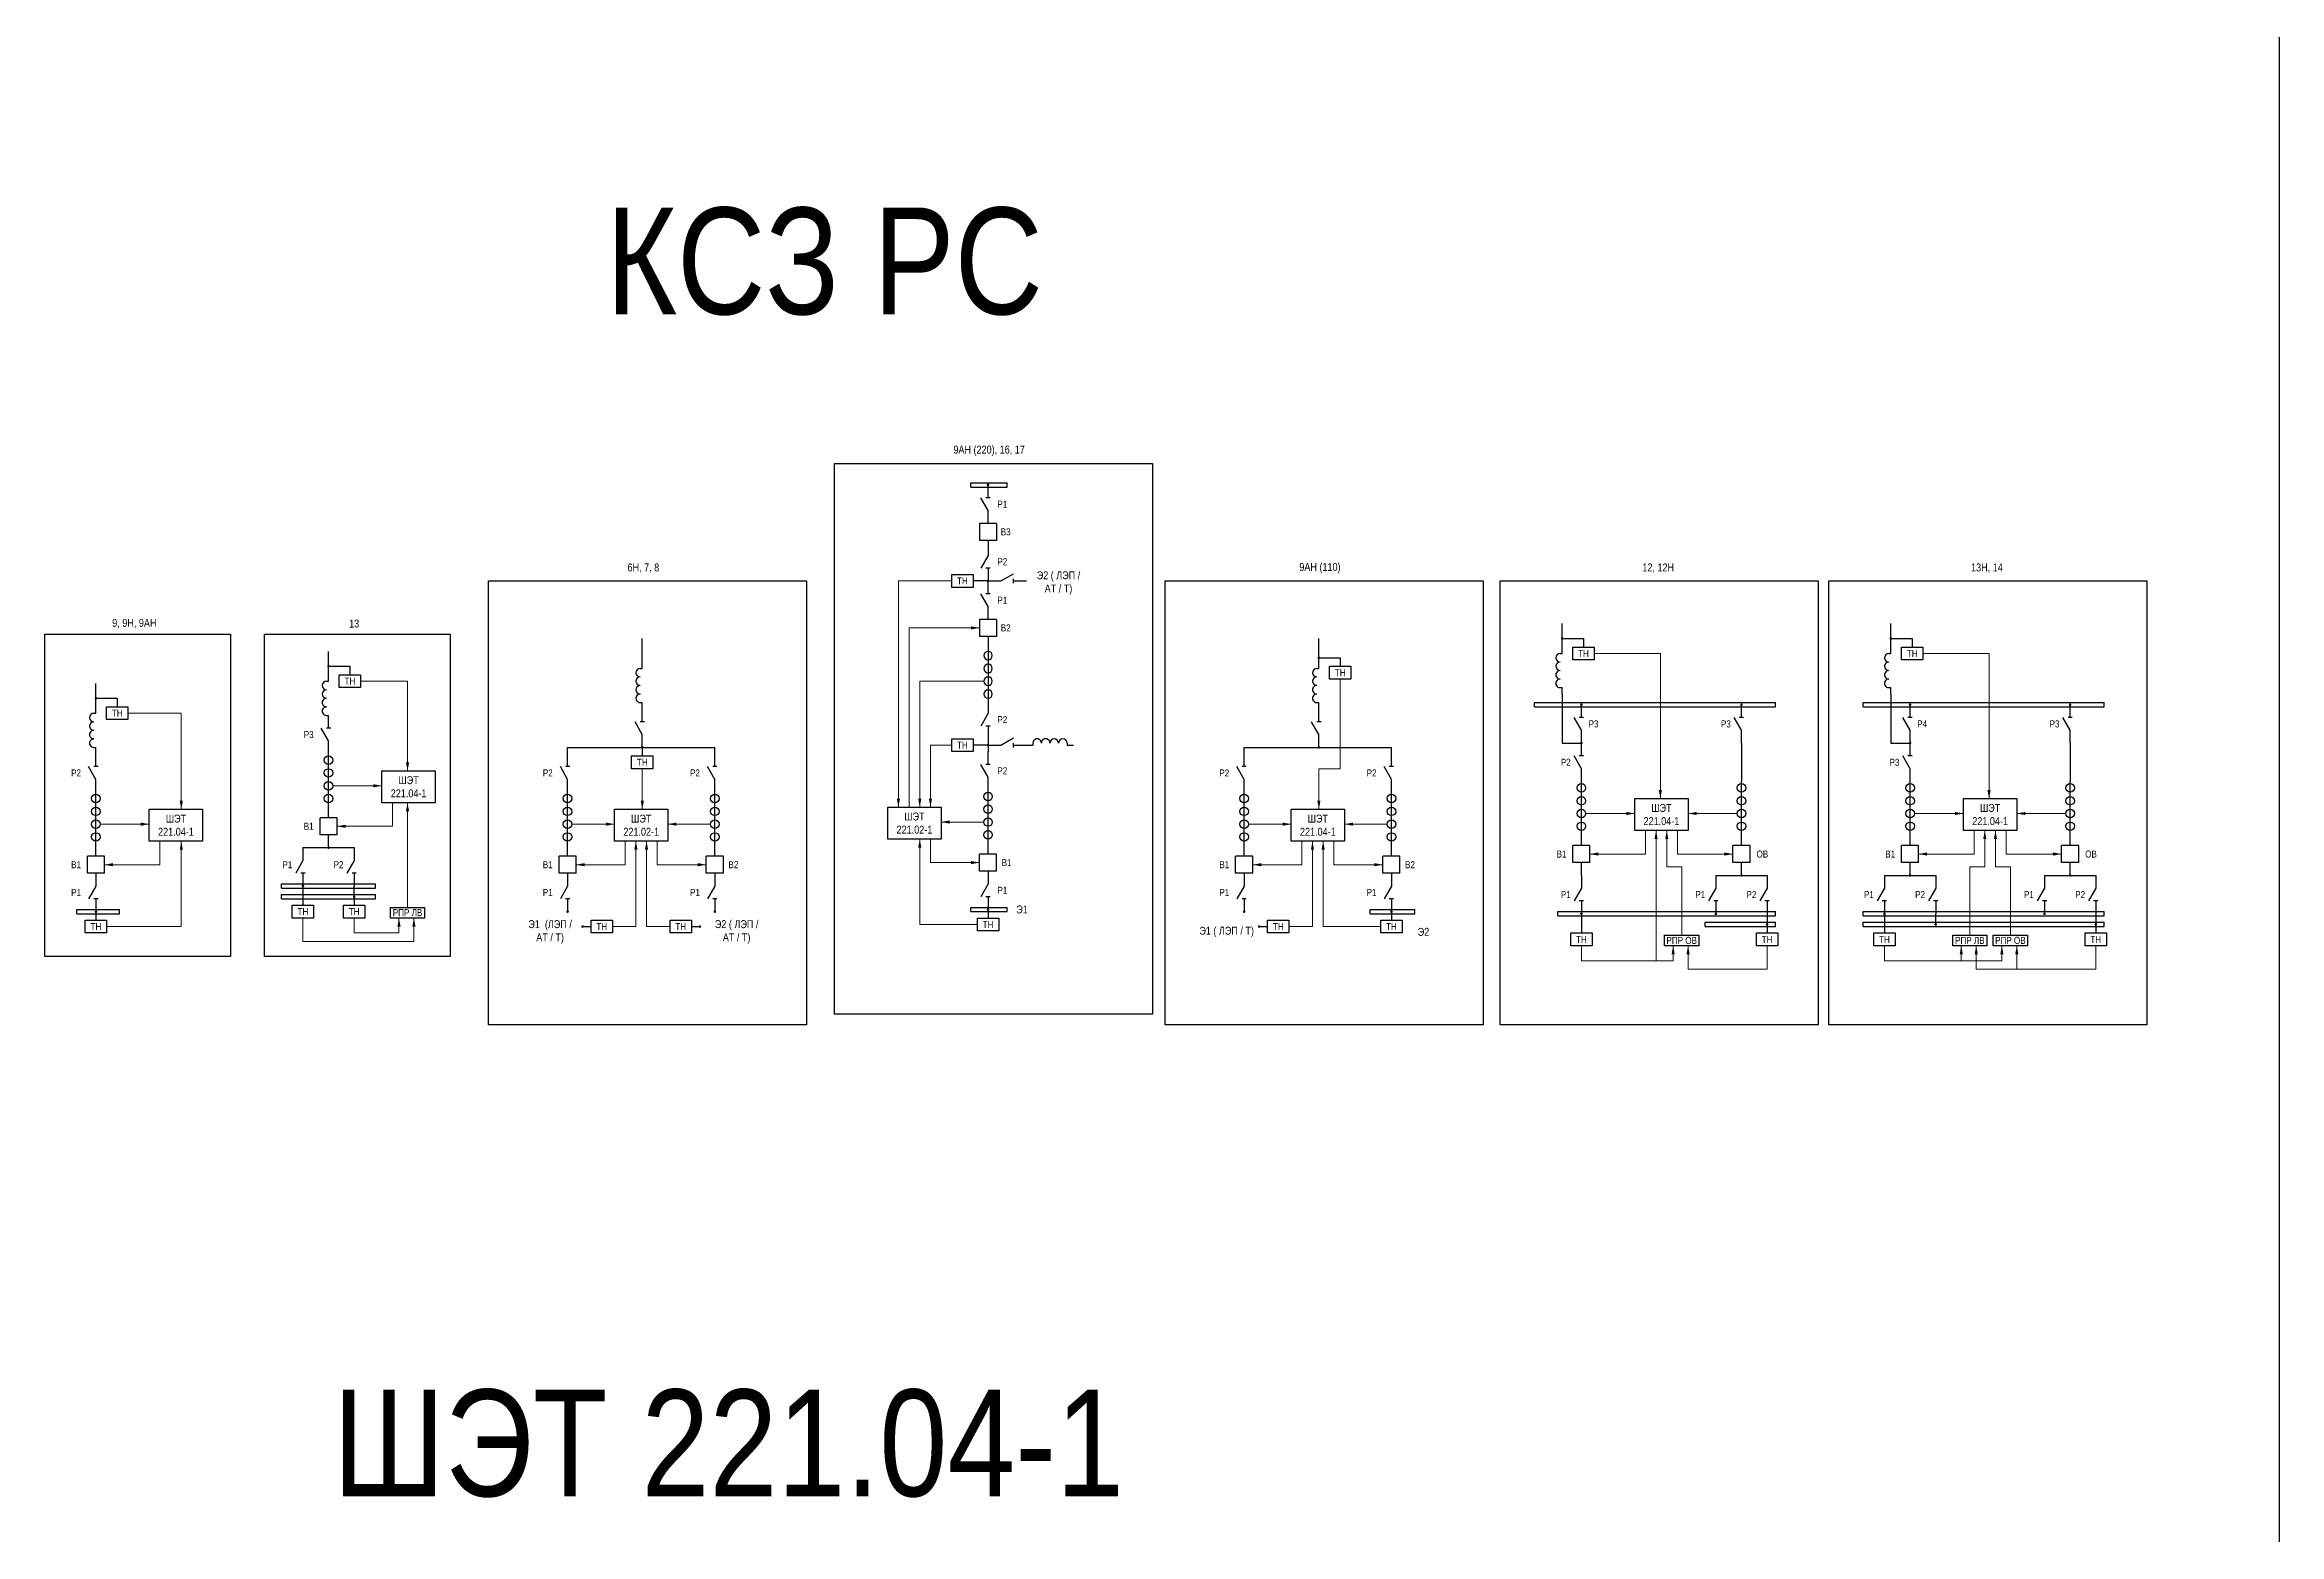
# Model space of a CAD drawing. Header units: millimetres. Extents: x -14593 to 14732, y -17400 to 5232.
# Drawn here: x 5078 to 6125, y -2642 to -1944 of the extents above; entities that cross this region are included whole.
import ezdxf
from ezdxf.enums import TextEntityAlignment as Align

# ---------------------------------------------------------------- set-up
doc = ezdxf.new("R2010")
doc.units = ezdxf.units.MM
doc.layers.add('Основная', color=7, linetype='Continuous', lineweight=30)
doc.layers.add('Тонкая', color=7, linetype='Continuous', lineweight=18)
doc.styles.add('Narrow', font='ARIALN.TTF')
doc.styles.add('Вывод', font='tahoma.ttf', dxfattribs={"height": 2.5})
doc.styles.add('Компонент', font='ARIALN.TTF', dxfattribs={"height": 3.5})

# ---------------------------------------------------------------- blocks, each defined once
blk = doc.blocks.new('*U80')
at = {"color": 0, "linetype": 'ByBlock'}
for p, q in [((0, 0), (-8, 0)), ((-8, -8), (-8, 0)), ((0, -8), (0, 0)), ((0, -8), (-8, -8))]:
    blk.add_line(p, q, dxfattribs=at)
at = {"layer": 'Основная', "style": 'Компонент'}
blk.add_attdef('ОУ', text='', height=3.5, dxfattribs=at).set_placement((-15, -3), align=Align.MIDDLE_CENTER)
blk = doc.blocks.new('*U18')
at = {"color": 0, "linetype": 'ByBlock'}
blk.add_line((0, 0), (6, 3.4), dxfattribs=at)
blk = doc.blocks.new('*U10')
at = {"color": 0}
blk.add_line((0, -1), (0, 1), dxfattribs=at)
blk = doc.blocks.new('*U79')
at = {"color": 0, "linetype": 'ByBlock'}
for p, q in [((0, 3), (0, 9)), ((0, -9), (0, -3))]:
    blk.add_line(p, q, dxfattribs=at)
at = {"color": 0, "linetype": 'ByBlock', "ltscale": 0.25, "rotation": 89.99999999999999}
for name, p in [('*U18', (0, -3)), ('*U10', (0, 3))]:
    blk.add_blockref(name, p, dxfattribs=at)
at = {"layer": 'Основная'}
for tag, height, style, p in [('ОУ', 3.5, 'Компонент', (-12, 0)), ('В1', 2.5, 'Вывод', (2, 7)), ('В2', 2.5, 'Вывод', (2, -7))]:
    blk.add_attdef(tag, text='', height=height, dxfattribs=dict(at, style=style)).set_placement(p, align=Align.MIDDLE_CENTER)
blk = doc.blocks.new('*U81')
at = {"color": 0, "linetype": 'ByBlock'}
for p, q in [((0, 9), (0, 3)), ((0, -3), (0, -9))]:
    blk.add_line(p, q, dxfattribs=at)
at = {"color": 0, "linetype": 'ByBlock', "ltscale": 0.25, "xscale": -1, "rotation": 90}
for name, p in [('*U18', (0, 3)), ('*U10', (0, -3))]:
    blk.add_blockref(name, p, dxfattribs=at)
at = {"layer": 'Основная'}
for tag, height, style, p in [('ОУ', 3.5, 'Компонент', (-12, 0)), ('В2', 2.5, 'Вывод', (2, 7)), ('В1', 2.5, 'Вывод', (2, -7))]:
    blk.add_attdef(tag, text='', height=height, dxfattribs=dict(at, style=style)).set_placement(p, align=Align.MIDDLE_CENTER)
blk = doc.blocks.new('*U82')
at = {"color": 0, "linetype": 'ByBlock'}
for p, q in [((0, 0), (20, 0)), ((0, -2), (0, 0)), ((20, -2), (20, 0)), ((0, -2), (20, -2))]:
    blk.add_line(p, q, dxfattribs=at)
at = {"layer": 'Основная', "style": 'Компонент'}
blk.add_attdef('ОШ', text='', height=3.5, dxfattribs=at).set_placement((6, 4), align=Align.MIDDLE_CENTER)
blk = doc.blocks.new('*U86')
at = {"linetype": 'ByBlock'}
blk.add_circle((0, 0), 2, dxfattribs=at)
at = {"layer": 'Основная', "color": 0, "linetype": 'ByBlock', "lineweight": -2}
blk.add_line((0, -3), (0, 3), dxfattribs=at)
at = {"layer": 'Основная', "linetype": 'ByBlock', "style": 'Компонент'}
blk.add_attdef('ОУ', text='', height=3.5, dxfattribs=at).set_placement((-6, 0), align=Align.MIDDLE_CENTER)
blk = doc.blocks.new('*U83')
at = {"ltscale": 0.25}
for p, q in [((0, 8), (1, 8)), ((0, -8), (1, -8))]:
    blk.add_line(p, q, dxfattribs=at)
for centre, major_axis, start_param, end_param in [((0, -2), (-2, 0), 4.712389, 7.853982), ((0, 6), (0, -2), 3.141593, 6.283185), ((0, 2), (0, -2), 3.141593, 6.283185), ((0, -6), (-2, 0), 4.712389, 7.853982)]:
    blk.add_ellipse(centre, major_axis=major_axis, ratio=1, start_param=start_param, end_param=end_param, dxfattribs=at)
at = {"layer": 'Основная'}
for tag, height, style, p in [('ОУ', 3.5, 'Компонент', (-6, 0)), ('В1', 2.5, 'Вывод', (5, 6)), ('В2', 2.5, 'Вывод', (5, -6))]:
    blk.add_attdef(tag, text='', height=height, dxfattribs=dict(at, style=style)).set_placement(p, align=Align.MIDDLE_CENTER)
blk = doc.blocks.new('*U163')
at = {"color": 0, "linetype": 'ByBlock'}
for p, q in [((0, 0), (44, 0)), ((0, -2), (0, 0)), ((44, -2), (44, 0)), ((0, -2), (44, -2))]:
    blk.add_line(p, q, dxfattribs=at)
at = {"layer": 'Основная', "style": 'Компонент'}
blk.add_attdef('ОШ', text='', height=3.5, dxfattribs=at).set_placement((6, 4), align=Align.MIDDLE_CENTER)
blk = doc.blocks.new('*U164')
at = {"color": 0, "linetype": 'ByBlock'}
for p, q in [((0, 0), (21, 0)), ((0, -2), (0, 0)), ((21, -2), (21, 0)), ((0, -2), (21, -2))]:
    blk.add_line(p, q, dxfattribs=at)
at = {"layer": 'Основная', "style": 'Компонент'}
blk.add_attdef('ОШ', text='', height=3.5, dxfattribs=at).set_placement((6, 4), align=Align.MIDDLE_CENTER)
blk = doc.blocks.new('*U85')
at = {"color": 0, "linetype": 'ByBlock'}
for p, q in [((0, 0), (113, 0)), ((0, -2), (0, 0)), ((113, -2), (113, 0)), ((0, -2), (113, -2))]:
    blk.add_line(p, q, dxfattribs=at)
at = {"layer": 'Основная', "style": 'Компонент'}
blk.add_attdef('ОШ', text='', height=3.5, dxfattribs=at).set_placement((6, 4), align=Align.MIDDLE_CENTER)
blk = doc.blocks.new('*U84')
at = {"color": 0, "linetype": 'ByBlock'}
for p, q in [((0, 0), (113, 0)), ((0, -2), (0, 0)), ((113, -2), (113, 0)), ((0, -2), (113, -2))]:
    blk.add_line(p, q, dxfattribs=at)
at = {"layer": 'Основная', "style": 'Компонент'}
blk.add_attdef('ОШ', text='', height=3.5, dxfattribs=at).set_placement((6, 4), align=Align.MIDDLE_CENTER)
blk = doc.blocks.new('*U166')
at = {"color": 0, "linetype": 'ByBlock'}
for p, q in [((0, 0), (102, 0)), ((0, -2), (0, 0)), ((102, -2), (102, 0)), ((0, -2), (102, -2))]:
    blk.add_line(p, q, dxfattribs=at)
at = {"layer": 'Основная', "style": 'Компонент'}
blk.add_attdef('ОШ', text='', height=3.5, dxfattribs=at).set_placement((6, 4), align=Align.MIDDLE_CENTER)
blk = doc.blocks.new('*U165')
at = {"color": 0, "linetype": 'ByBlock'}
for p, q in [((0, 0), (33, 0)), ((0, -2), (0, 0)), ((33, -2), (33, 0)), ((0, -2), (33, -2))]:
    blk.add_line(p, q, dxfattribs=at)
at = {"layer": 'Основная', "style": 'Компонент'}
blk.add_attdef('ОШ', text='', height=3.5, dxfattribs=at).set_placement((6, 4), align=Align.MIDDLE_CENTER)
blk = doc.blocks.new('*U208')
at = {"color": 0, "linetype": 'ByBlock'}
for p, q in [((0, 0), (17, 0)), ((0, -2), (0, 0)), ((17, -2), (17, 0)), ((0, -2), (17, -2))]:
    blk.add_line(p, q, dxfattribs=at)
at = {"layer": 'Основная', "style": 'Компонент'}
blk.add_attdef('ОШ', text='', height=3.5, dxfattribs=at).set_placement((6, 4), align=Align.MIDDLE_CENTER)

msp = doc.modelspace()

# ---------------------------------------------------------------- linework, layer by layer
at = {"layer": 'Основная'}
for points in [[(6125, 1546), (6125, -16118)], [(5520, -2176), (5520, -2182)], [(5520, -2195), (5513, -2195)], [(5789, -2229), (5789, -2215)], [(5943, -2229), (5943, -2215)], [(5211, -2242), (5211, -2228)], [(5358, -2236), (5358, -2222)], [(5520, -2221), (5520, -2227)], [(5675, -2236), (5675, -2222)], [(5789, -2222), (5799, -2222)], [(5799, -2222), (5799, -2226)], [(5943, -2222), (5953, -2222)], [(5953, -2222), (5953, -2226)], [(5211, -2235), (5221, -2235)], [(5221, -2235), (5221, -2239)], [(5675, -2231), (5685, -2231)], [(5685, -2231), (5685, -2235)], [(5102, -2257), (5102, -2243)], [(5102, -2250), (5112, -2250)], [(5112, -2250), (5112, -2254)], [(5789, -2248), (5789, -2245)], [(5789, -2248), (5789, -2271)], [(5943, -2248), (5943, -2245)], [(5943, -2248), (5943, -2271)], [(5358, -2255), (5358, -2252)], [(5675, -2255), (5675, -2252)], [(5520, -2269), (5520, -2275)], [(5789, -2271), (5798, -2271)], [(5873, -2271), (5873, -2289)], [(5943, -2271), (5952, -2271)], [(6027, -2271), (6027, -2289)], [(5102, -2276), (5102, -2273)], [(5323, -2276), (5323, -2273)], [(5323, -2273), (5392, -2273)], [(5358, -2273), (5358, -2277)], [(5392, -2276), (5392, -2273)], [(5520, -2272), (5513, -2272)], [(5538, -2272), (5541, -2272)], [(5557, -2272), (5560, -2272)], [(5640, -2276), (5640, -2273)], [(5640, -2273), (5709, -2273)], [(5709, -2276), (5709, -2273)], [(5211, -2306), (5211, -2300)], [(5798, -2319), (5798, -2313)], [(5873, -2319), (5873, -2313)], [(5952, -2319), (5952, -2313)], [(6027, -2319), (6027, -2313)], [(5102, -2324), (5102, -2318)], [(5199, -2320), (5223, -2320)], [(5211, -2320), (5211, -2314)], [(5323, -2324), (5323, -2318)], [(5392, -2324), (5392, -2318)], [(5520, -2323), (5520, -2317)], [(5640, -2324), (5640, -2318)], [(5709, -2324), (5709, -2318)], [(5798, -2333), (5798, -2327)], [(5861, -2333), (5885, -2333)], [(5873, -2333), (5873, -2327)], [(5940, -2333), (5964, -2333)], [(5952, -2333), (5952, -2327)], [(6015, -2333), (6039, -2333)], [(6027, -2333), (6027, -2327)], [(5199, -2338), (5199, -2347)], [(5223, -2343), (5223, -2338)], [(5223, -2343), (5223, -2347)], [(5102, -2350), (5102, -2354)], [(5520, -2349), (5520, -2353)], [(5709, -2350), (5709, -2354)], [(5798, -2351), (5798, -2360)], [(5885, -2351), (5885, -2360)], [(5940, -2351), (5940, -2360)], [(5964, -2356), (5964, -2351)], [(6039, -2351), (6039, -2360)], [(5330, -2357), (5334, -2357)], [(5381, -2357), (5385, -2357)], [(5647, -2357), (5651, -2357)]]:
    msp.add_lwpolyline(points, dxfattribs=at)
at = {"layer": 'Основная', "color": 1}
for points in [[(5448, -2140), (5597, -2140), (5597, -2398), (5448, -2398)], [(5286, -2195), (5435, -2195), (5435, -2403), (5286, -2403)]]:
    msp.add_lwpolyline(points, close=True, dxfattribs=at)
at = {"layer": 'Основная', "ltscale": 0.25, "const_width": 0.6}
for points in [[(5519.7, -2150, -1), (5520.3, -2150, -1)], [(5519.7, -2195, -1), (5520.3, -2195, -1)], [(5788.7, -2222, 1), (5789.3, -2222, 1)], [(5942.7, -2222, 1), (5943.3, -2222, 1)], [(5210.7, -2235, 1), (5211.3, -2235, 1)], [(5674.7, -2231, 1), (5675.3, -2231, 1)], [(5101.7, -2250, 1), (5102.3, -2250, 1)], [(5797.7, -2253, 1), (5798.3, -2253, 1)], [(5872.7, -2253, 1), (5873.3, -2253, 1)], [(5951.7, -2253, 1), (5952.3, -2253, 1)], [(6026.7, -2253, 1), (6027.3, -2253, 1)], [(5519.7, -2272, 1), (5520.3, -2272, 1)], [(5519.7, -2272, 1), (5520.3, -2272, 1)], [(5797.7, -2271, 1), (5798.3, -2271, 1)], [(5951.7, -2271, 1), (5952.3, -2271, 1)], [(5357.7, -2273, 1), (5358.3, -2273, 1)], [(5357.7, -2273, 1), (5358.3, -2273, 1)], [(5674.7, -2273, 1), (5675.3, -2273, 1)], [(5674.7, -2273, 1), (5675.3, -2273, 1)], [(5210.7, -2320, 1), (5211.3, -2320, 1)], [(5872.7, -2333, 1), (5873.3, -2333, 1)], [(5951.7, -2333, 1), (5952.3, -2333, 1)], [(6026.7, -2333, 1), (6027.3, -2333, 1)], [(5198.7, -2338, 1), (5199.3, -2338, 1)], [(5222.7, -2343, 1), (5223.3, -2343, 1)], [(5101.7, -2350, 1), (5102.3, -2350, 1)], [(5322.7, -2350, 1), (5323.3, -2350, 1)], [(5391.7, -2350, 1), (5392.3, -2350, 1)], [(5519.7, -2349, 1), (5520.3, -2349, 1)], [(5639.7, -2350, 1), (5640.3, -2350, 1)], [(5708.7, -2350, 1), (5709.3, -2350, 1)], [(5708.7, -2350, 1), (5709.3, -2350, 1)], [(5797.7, -2351, 1), (5798.3, -2351, 1)], [(5860.7, -2351, 1), (5861.3, -2351, 1)], [(5884.7, -2356, 1), (5885.3, -2356, 1)], [(5939.7, -2351, 1), (5940.3, -2351, 1)], [(5963.7, -2356, 1), (5964.3, -2356, 1)], [(6014.7, -2351, 1), (6015.3, -2351, 1)], [(6038.7, -2356, 1), (6039.3, -2356, 1)], [(5329.7, -2357, 1), (5330.3, -2357, 1)], [(5384.7, -2357, 1), (5385.3, -2357, 1)], [(5646.7, -2357, 1), (5647.3, -2357, 1)]]:
    msp.add_lwpolyline(points, format="xyb", close=True, dxfattribs=at)
at = {"layer": 'Основная'}
for points in [[(5503, -2192), (5513, -2192), (5513, -2198), (5503, -2198)], [(5794, -2226), (5804, -2226), (5804, -2232), (5794, -2232)], [(5948, -2226), (5958, -2226), (5958, -2232), (5948, -2232)], [(5216, -2239), (5226, -2239), (5226, -2245), (5216, -2245)], [(5680, -2235), (5690, -2235), (5690, -2241), (5680, -2241)], [(5107, -2254), (5117, -2254), (5117, -2260), (5107, -2260)], [(5503, -2269), (5513, -2269), (5513, -2275), (5503, -2275)], [(5353, -2277), (5363, -2277), (5363, -2283), (5353, -2283)], [(5236, -2284), (5261, -2284), (5261, -2299), (5236, -2299)], [(5127, -2302), (5152, -2302), (5152, -2317), (5127, -2317)], [(5345, -2302), (5370, -2302), (5370, -2317), (5345, -2317)], [(5473, -2301), (5498, -2301), (5498, -2316), (5473, -2316)], [(5662, -2302), (5687, -2302), (5687, -2317), (5662, -2317)], [(5823, -2297), (5848, -2297), (5848, -2312), (5823, -2312)], [(5977, -2297), (6002, -2297), (6002, -2312), (5977, -2312)], [(5097, -2354), (5107, -2354), (5107, -2360), (5097, -2360)], [(5194, -2347), (5204, -2347), (5204, -2353), (5194, -2353)], [(5218, -2347), (5228, -2347), (5228, -2353), (5218, -2353)], [(5240, -2348), (5256, -2348), (5256, -2353), (5240, -2353)], [(5334, -2354), (5344, -2354), (5344, -2360), (5334, -2360)], [(5371, -2354), (5381, -2354), (5381, -2360), (5371, -2360)], [(5515, -2353), (5525, -2353), (5525, -2359), (5515, -2359)], [(5651, -2354), (5661, -2354), (5661, -2360), (5651, -2360)], [(5704, -2354), (5714, -2354), (5714, -2360), (5704, -2360)], [(5793, -2360), (5803, -2360), (5803, -2366), (5793, -2366)], [(5837, -2361), (5853, -2361), (5853, -2366), (5837, -2366)], [(5880, -2360), (5890, -2360), (5890, -2366), (5880, -2366)], [(5935, -2360), (5945, -2360), (5945, -2366), (5935, -2366)], [(5972, -2361), (5988, -2361), (5988, -2366), (5972, -2366)], [(5991, -2361), (6007, -2361), (6007, -2366), (5991, -2366)], [(6034, -2360), (6044, -2360), (6044, -2366), (6034, -2366)]]:
    msp.add_lwpolyline(points, close=True, dxfattribs=at)
at = {"layer": 'Основная', "color": 3}
for points in [[(5603, -2195), (5752, -2195), (5752, -2403), (5603, -2403)], [(5760, -2195), (5909, -2195), (5909, -2403), (5760, -2403)], [(5914, -2195), (6063, -2195), (6063, -2403), (5914, -2403)], [(5078, -2220), (5165, -2220), (5165, -2371), (5078, -2371)], [(5181, -2220), (5268, -2220), (5268, -2371), (5181, -2371)]]:
    msp.add_lwpolyline(points, close=True, dxfattribs=at)
at = {"layer": 'Тонкая'}
for points in [[(5478, -2301), (5478, -2195)], [(5478, -2195), (5503, -2195)], [(5516, -2217), (5483, -2217)], [(5483, -2217), (5483, -2301)], [(5835, -2229), (5804, -2229)], [(5835, -2229), (5835, -2297)], [(5989, -2229), (5958, -2229)], [(5989, -2229), (5989, -2297)], [(5226, -2242), (5248, -2242)], [(5248, -2242), (5248, -2284)], [(5488, -2301), (5488, -2242)], [(5488, -2242), (5518, -2242)], [(5685, -2241), (5685, -2283), (5675, -2283)], [(5117, -2257), (5142, -2257)], [(5142, -2257), (5142, -2302)], [(5813, -2252), (5838, -2252)], [(5967, -2252), (5992, -2252)], [(5493, -2272), (5493, -2301)], [(5493, -2272), (5503, -2272)], [(5213, -2291), (5236, -2291)], [(5358, -2283), (5358, -2302)], [(5675, -2283), (5675, -2302)], [(5241, -2299), (5241, -2310), (5215, -2310)], [(5248, -2299), (5248, -2348)], [(5104, -2309), (5127, -2309)], [(5325, -2309), (5345, -2309)], [(5390, -2309), (5370, -2309)], [(5518, -2308), (5498, -2308)], [(5642, -2309), (5662, -2309)], [(5707, -2309), (5687, -2309)], [(5800, -2304), (5823, -2304)], [(5828, -2312), (5828, -2323), (5802, -2323)], [(5833, -2329), (5833, -2312)], [(5838, -2329), (5838, -2312)], [(5843, -2312), (5843, -2323), (5869, -2323)], [(5871, -2304), (5848, -2304)], [(5954, -2304), (5977, -2304)], [(5982, -2312), (5982, -2323), (5956, -2323)], [(5987, -2329), (5987, -2312)], [(5992, -2329), (5992, -2312)], [(5997, -2312), (5997, -2323), (6023, -2323)], [(6025, -2304), (6002, -2304)], [(5132, -2317), (5132, -2328), (5106, -2328)], [(5142, -2357), (5142, -2317)], [(5350, -2317), (5350, -2328), (5327, -2328)], [(5355, -2317), (5355, -2357)], [(5360, -2357), (5360, -2317)], [(5365, -2317), (5365, -2328), (5388, -2328)], [(5488, -2356), (5488, -2316)], [(5493, -2316), (5493, -2327), (5516, -2327)], [(5667, -2317), (5667, -2328), (5644, -2328)], [(5672, -2317), (5672, -2357)], [(5677, -2357), (5677, -2317)], [(5682, -2317), (5682, -2328), (5705, -2328)], [(5833, -2329), (5833, -2329)], [(5833, -2329), (5833, -2373)], [(5838, -2329), (5845, -2329)], [(5845, -2329), (5845, -2361)], [(5987, -2329), (5980, -2329)], [(5980, -2329), (5980, -2361)], [(5992, -2329), (5999, -2329)], [(5999, -2329), (5999, -2361)], [(5199, -2353), (5199, -2364)], [(5223, -2353), (5223, -2360)], [(5244, -2360), (5244, -2353)], [(5251, -2364), (5251, -2353)], [(5107, -2357), (5142, -2357)], [(5251, -2364), (5199, -2364)], [(5223, -2360), (5244, -2360)], [(5355, -2357), (5344, -2357)], [(5360, -2357), (5371, -2357)], [(5488, -2356), (5515, -2356)], [(5672, -2357), (5661, -2357)], [(5677, -2357), (5704, -2357)], [(5798, -2366), (5798, -2373)], [(5841, -2373), (5841, -2366)], [(5848, -2377), (5848, -2366)], [(5885, -2366), (5885, -2377)], [(5940, -2366), (5940, -2373)], [(5976, -2373), (5976, -2366)], [(5983, -2377), (5983, -2366)], [(5995, -2373), (5995, -2366)], [(6002, -2377), (6002, -2366)], [(6039, -2366), (6039, -2377)], [(5798, -2373), (5841, -2373)], [(5940, -2373), (5995, -2373)], [(5848, -2377), (5885, -2377)], [(5983, -2377), (6039, -2377)]]:
    msp.add_lwpolyline(points, dxfattribs=at)
at = {"layer": 'Тонкая', "ltscale": 0.3}
for points in [[(5516, -2217, 0, 1.5, 0), (5512, -2217, 0, 0, 0)], [(5248, -2284, 0, 1.5, 0), (5248, -2280, 0, 0, 0)], [(5236, -2291, 0, 1.5, 0), (5232, -2291, 0, 0, 0)], [(5835, -2297, 0, 1.5, 0), (5835, -2293, 0, 0, 0)], [(5989, -2297, 0, 1.5, 0), (5989, -2293, 0, 0, 0)], [(5142, -2302, 0, 1.5, 0), (5142, -2298, 0, 0, 0)], [(5248, -2299, 0, 1.5, 0), (5248, -2303, 0, 0, 0)], [(5358, -2302, 0, 1.5, 0), (5358, -2298, 0, 0, 0)], [(5478, -2301, 0, 1.5, 0), (5478, -2297, 0, 0, 0)], [(5488, -2301, 0, 1.5, 0), (5488, -2297, 0, 0, 0)], [(5493, -2301, 0, 1.5, 0), (5493, -2297, 0, 0, 0)], [(5675, -2302, 0, 1.5, 0), (5675, -2298, 0, 0, 0)], [(5823, -2304, 0, 1.5, 0), (5819, -2304, 0, 0, 0)], [(5848, -2304, 0, 1.5, 0), (5852, -2304, 0, 0, 0)], [(5977, -2304, 0, 1.5, 0), (5973, -2304, 0, 0, 0)], [(6002, -2304, 0, 1.5, 0), (6006, -2304, 0, 0, 0)], [(5127, -2309, 0, 1.5, 0), (5123, -2309, 0, 0, 0)], [(5215, -2310, 0, 1.5, 0), (5219, -2310, 0, 0, 0)], [(5345, -2309, 0, 1.5, 0), (5341, -2309, 0, 0, 0)], [(5370, -2309, 0, 1.5, 0), (5374, -2309, 0, 0, 0)], [(5498, -2308, 0, 1.5, 0), (5502, -2308, 0, 0, 0)], [(5662, -2309, 0, 1.5, 0), (5658, -2309, 0, 0, 0)], [(5687, -2309, 0, 1.5, 0), (5691, -2309, 0, 0, 0)], [(5833, -2312, 0, 1.5, 0), (5833, -2316, 0, 0, 0)], [(5838, -2312, 0, 1.5, 0), (5838, -2316, 0, 0, 0)], [(5987, -2312, 0, 1.5, 0), (5987, -2316, 0, 0, 0)], [(5992, -2312, 0, 1.5, 0), (5992, -2316, 0, 0, 0)], [(5142, -2317, 0, 1.5, 0), (5142, -2321, 0, 0, 0)], [(5355, -2317, 0, 1.5, 0), (5355, -2321, 0, 0, 0)], [(5360, -2317, 0, 1.5, 0), (5360, -2321, 0, 0, 0)], [(5488, -2316, 0, 1.5, 0), (5488, -2320, 0, 0, 0)], [(5672, -2317, 0, 1.5, 0), (5672, -2321, 0, 0, 0)], [(5677, -2317, 0, 1.5, 0), (5677, -2321, 0, 0, 0)], [(5802, -2323, 0, 1.5, 0), (5806, -2323, 0, 0, 0)], [(5869, -2323, 0, 1.5, 0), (5865, -2323, 0, 0, 0)], [(5956, -2323, 0, 1.5, 0), (5960, -2323, 0, 0, 0)], [(6023, -2323, 0, 1.5, 0), (6019, -2323, 0, 0, 0)], [(5106, -2328, 0, 1.5, 0), (5110, -2328, 0, 0, 0)], [(5327, -2328, 0, 1.5, 0), (5331, -2328, 0, 0, 0)], [(5388, -2328, 0, 1.5, 0), (5384, -2328, 0, 0, 0)], [(5516, -2327, 0, 1.5, 0), (5512, -2327, 0, 0, 0)], [(5644, -2328, 0, 1.5, 0), (5648, -2328, 0, 0, 0)], [(5705, -2328, 0, 1.5, 0), (5701, -2328, 0, 0, 0)], [(5244, -2353, 0, 1.5, 0), (5244, -2357, 0, 0, 0)], [(5251, -2353, 0, 1.5, 0), (5251, -2357, 0, 0, 0)], [(5841, -2366, 0, 1.5, 0), (5841, -2370, 0, 0, 0)], [(5848, -2366, 0, 1.5, 0), (5848, -2370, 0, 0, 0)], [(5976, -2366, 0, 1.5, 0), (5976, -2370, 0, 0, 0)], [(5983, -2366, 0, 1.5, 0), (5983, -2370, 0, 0, 0)], [(5995, -2366, 0, 1.5, 0), (5995, -2370, 0, 0, 0)], [(6002, -2366, 0, 1.5, 0), (6002, -2370, 0, 0, 0)]]:
    msp.add_lwpolyline(points, format="xyseb", dxfattribs=at)

# ---------------------------------------------------------------- block references
at = {"layer": 'Основная', "ltscale": 0.25}
for name, p in [('*U208', (5512, -2149)), ('*U79', (5211, -2267)), ('*U79', (5358, -2264)), ('*U79', (5675, -2264)), ('*U85', (5776, -2252)), ('*U79', (5798, -2262)), ('*U79', (5873, -2262)), ('*U85', (5930, -2252)), ('*U79', (5952, -2262)), ('*U79', (6027, -2262)), ('*U79', (5798, -2280)), ('*U79', (5952, -2280)), ('*U79', (5102, -2285)), ('*U86', (5211, -2279)), ('*U86', (5211, -2285)), ('*U79', (5323, -2285)), ('*U79', (5392, -2285)), ('*U79', (5520, -2284)), ('*U79', (5640, -2285)), ('*U79', (5709, -2285)), ('*U86', (5211, -2291)), ('*U86', (5798, -2292)), ('*U86', (5873, -2292)), ('*U86', (5952, -2292)), ('*U86', (6027, -2292)), ('*U86', (5102, -2297)), ('*U86', (5102, -2303)), ('*U86', (5211, -2297)), ('*U86', (5323, -2297)), ('*U86', (5323, -2303)), ('*U86', (5392, -2297)), ('*U86', (5392, -2303)), ('*U86', (5520, -2296)), ('*U86', (5520, -2302)), ('*U86', (5640, -2297)), ('*U86', (5640, -2303)), ('*U86', (5709, -2297)), ('*U86', (5709, -2303)), ('*U86', (5798, -2298)), ('*U86', (5798, -2304)), ('*U86', (5873, -2298)), ('*U86', (5873, -2304)), ('*U86', (5952, -2298)), ('*U86', (5952, -2304)), ('*U86', (6027, -2298)), ('*U86', (6027, -2304)), ('*U86', (5102, -2309)), ('*U86', (5102, -2315)), ('*U80', (5215, -2306)), ('*U86', (5323, -2309)), ('*U86', (5323, -2315)), ('*U86', (5392, -2309)), ('*U86', (5392, -2315)), ('*U86', (5520, -2308)), ('*U86', (5520, -2314)), ('*U86', (5640, -2309)), ('*U86', (5640, -2315)), ('*U86', (5709, -2309)), ('*U86', (5709, -2315)), ('*U86', (5798, -2310)), ('*U86', (5873, -2310)), ('*U86', (5952, -2310)), ('*U86', (6027, -2310)), ('*U80', (5106, -2324)), ('*U81', (5199, -2329)), ('*U81', (5223, -2329)), ('*U80', (5327, -2324)), ('*U80', (5396, -2324)), ('*U80', (5524, -2323)), ('*U80', (5644, -2324)), ('*U80', (5713, -2324)), ('*U80', (5802, -2319)), ('*U80', (5877, -2319)), ('*U80', (5956, -2319)), ('*U80', (6031, -2319)), ('*U81', (5102, -2341)), ('*U81', (5323, -2341)), ('*U81', (5392, -2341)), ('*U81', (5520, -2340)), ('*U81', (5640, -2341)), ('*U81', (5709, -2341)), ('*U81', (5798, -2342)), ('*U81', (5861, -2342)), ('*U81', (5885, -2342)), ('*U81', (5940, -2342)), ('*U81', (5964, -2342)), ('*U81', (6015, -2342)), ('*U81', (6039, -2342)), ('*U163', (5189, -2337)), ('*U163', (5189, -2342)), ('*U82', (5093, -2349)), ('*U208', (5512, -2348)), ('*U164', (5699, -2349)), ('*U166', (5787, -2350)), ('*U165', (5856, -2355)), ('*U85', (5930, -2350)), ('*U84', (5930, -2355))]:
    msp.add_blockref(name, p, dxfattribs=at)
at = {"layer": 'Основная', "ltscale": 0.25, "xscale": -1, "rotation": 180}
for name, p in [('*U81', (5520, -2159)), ('*U80', (5524, -2176)), ('*U79', (5520, -2186)), ('*U81', (5520, -2204)), ('*U80', (5524, -2221)), ('*U86', (5520, -2230)), ('*U86', (5520, -2236)), ('*U86', (5520, -2242)), ('*U79', (5520, -2260)), ('*U86', (5520, -2248))]:
    msp.add_blockref(name, p, dxfattribs=at)
at = {"layer": 'Основная', "ltscale": 0.25, "rotation": 270}
for p in [(5529, -2195), (5529, -2272)]:
    msp.add_blockref('*U79', p, dxfattribs=at)
at = {"layer": 'Основная', "ltscale": 0.35}
for p in [(5788, -2237), (5942, -2237), (5357, -2244), (5674, -2244), (5210, -2250), (5101, -2265)]:
    msp.add_blockref('*U83', p, dxfattribs=at)
at = {"layer": 'Основная', "ltscale": 0.35, "rotation": 270}
msp.add_blockref('*U83', (5549, -2271), dxfattribs=at)

# ---------------------------------------------------------------- texts
at = {"layer": 'Основная', "color": 2, "style": 'Narrow'}
for s, p in [('КСЗ РС', (5341, -2070)), ('ШЭТ 221.04-1', (5213, -2624))]:
    msp.add_text(s, height=50, dxfattribs=at).set_placement(p)
at = {"layer": 'Основная', "style": 'Narrow'}
for s, p in [('Р1', (5529, -2159)), ('В3', (5530.6, -2172)), ('Р2', (5529, -2186)), ('Р1', (5529, -2204)), ('В2', (5530.6, -2217)), ('Р2', (5529, -2260)), ('Р3', (5806, -2262)), ('Р3', (5868, -2262)), ('Р4', (5960, -2262)), ('Р3', (6022, -2262)), ('Р3', (5204, -2267)), ('Р2', (5529, -2284)), ('Р2', (5793, -2280)), ('Р3', (5947, -2280)), ('Р2', (5095, -2285)), ('Р2', (5316, -2285)), ('Р2', (5385, -2285)), ('Р2', (5633, -2285)), ('Р2', (5702, -2285)), ('В1', (5204, -2310)), ('В1', (5791, -2323)), ('ОВ', (5885.5, -2323)), ('В1', (5945, -2323)), ('ОВ', (6039.5, -2323)), ('В1', (5095, -2328)), ('Р1', (5194, -2328)), ('Р2', (5218, -2328)), ('В1', (5316, -2328)), ('В2', (5403, -2328)), ('В1', (5531, -2327)), ('В1', (5633, -2328)), ('В2', (5720, -2328)), ('Р1', (5095, -2341)), ('Р1', (5316, -2341)), ('Р1', (5385, -2341)), ('Р1', (5529, -2340)), ('Р1', (5633, -2341)), ('Р1', (5702, -2341)), ('Р1', (5793, -2342)), ('Р1', (5856, -2342)), ('Р2', (5880, -2342)), ('Р1', (5935, -2342)), ('Р2', (5959, -2342)), ('Р1', (6010, -2342)), ('Р2', (6034, -2342))]:
    msp.add_text(s, height=3.3, dxfattribs=at).set_placement(p, align=Align.MIDDLE_RIGHT)
at = {"layer": 'Основная', "color": 3, "char_height": 3.7, "attachment_point": 5, "style": 'Narrow'}
for s, insert, width in [('9АН (220), 16, 17', (5520.5, -2134), 99), ('6Н, 7, 8', (5358.5, -2189), 99), ('9АН (110)', (5675.5, -2189), 99), ('12, 12Н', (5834, -2189), 25), ('13Н, 14', (5988, -2189), 25), ('9, 9Н, 9АН', (5120, -2215), 25), ('13', (5223, -2215), 25)]:
    msp.add_mtext(s, dxfattribs=dict(at, insert=insert, width=width))
at = {"layer": 'Основная', "attachment_point": 5, "style": 'Narrow'}
for s, insert, char_height, width in [('ТН', (5508, -2195), 3.3, 10), ('Э2 ( ЛЭП / АТ / Т)', (5553, -2196), 3.7, 26.5), ('ТН', (5799, -2229), 3.3, 10), ('ТН', (5953, -2229), 3.3, 10), ('ТН', (5221, -2242), 3.3, 10), ('ТН', (5685, -2238), 3.3, 10), ('ТН', (5112, -2257), 3.3, 10), ('ТН', (5508, -2272), 3.3, 10), ('ТН', (5358, -2280), 3.3, 10), ('ШЭТ 221.04-1', (5248.5, -2291.5), 3.7, 25), ('ШЭТ 221.04-1', (5835.5, -2304.5), 3.7, 25), ('ШЭТ 221.04-1', (5989.5, -2304.5), 3.7, 25), ('ШЭТ 221.04-1', (5139.5, -2309.5), 3.7, 25), ('ШЭТ 221.02-1', (5357.5, -2309.5), 3.7, 25), ('ШЭТ 221.02-1', (5485.5, -2308.5), 3.7, 25), ('ШЭТ 221.04-1', (5674.5, -2309.5), 3.7, 25), ('ТН', (5102, -2357), 3.3, 10), ('ТН', (5199, -2350), 3.3, 10), ('ТН', (5223, -2350), 3.3, 10), ('РПР ЛВ', (5248, -2350.5), 3.3, 16), ('Э1  (ЛЭП / АТ / Т)', (5314.8, -2359.5), 3.7, 26.5), ('ТН', (5339, -2357), 3.3, 10), ('ТН', (5376, -2357), 3.3, 10), ('Э2 ( ЛЭП / АТ / Т)', (5402.2, -2359.5), 3.7, 26.5), ('ТН', (5520, -2356), 3.3, 10), ('Э1', (5535.9, -2349), 3.7, 10.25), ('ТН', (5656, -2357), 3.3, 10), ('ТН', (5709, -2357), 3.3, 10), ('Э1 ( ЛЭП / Т)', (5631.8, -2359.5), 3.7, 26.5), ('Э2', (5724, -2359.5), 3.7, 26.5), ('ТН', (5798, -2363), 3.3, 10), ('РПР ОВ', (5845, -2363.5), 3.3, 16), ('ТН', (5885, -2363), 3.3, 10), ('ТН', (5940, -2363), 3.3, 10), ('РПР ЛВ', (5980, -2363.5), 3.3, 16), ('РПР ОВ', (5999, -2363.5), 3.3, 16), ('ТН', (6039, -2363), 3.3, 10)]:
    msp.add_mtext(s, dxfattribs=dict(at, insert=insert, char_height=char_height, width=width))

doc.saveas('drawing.dxf')
